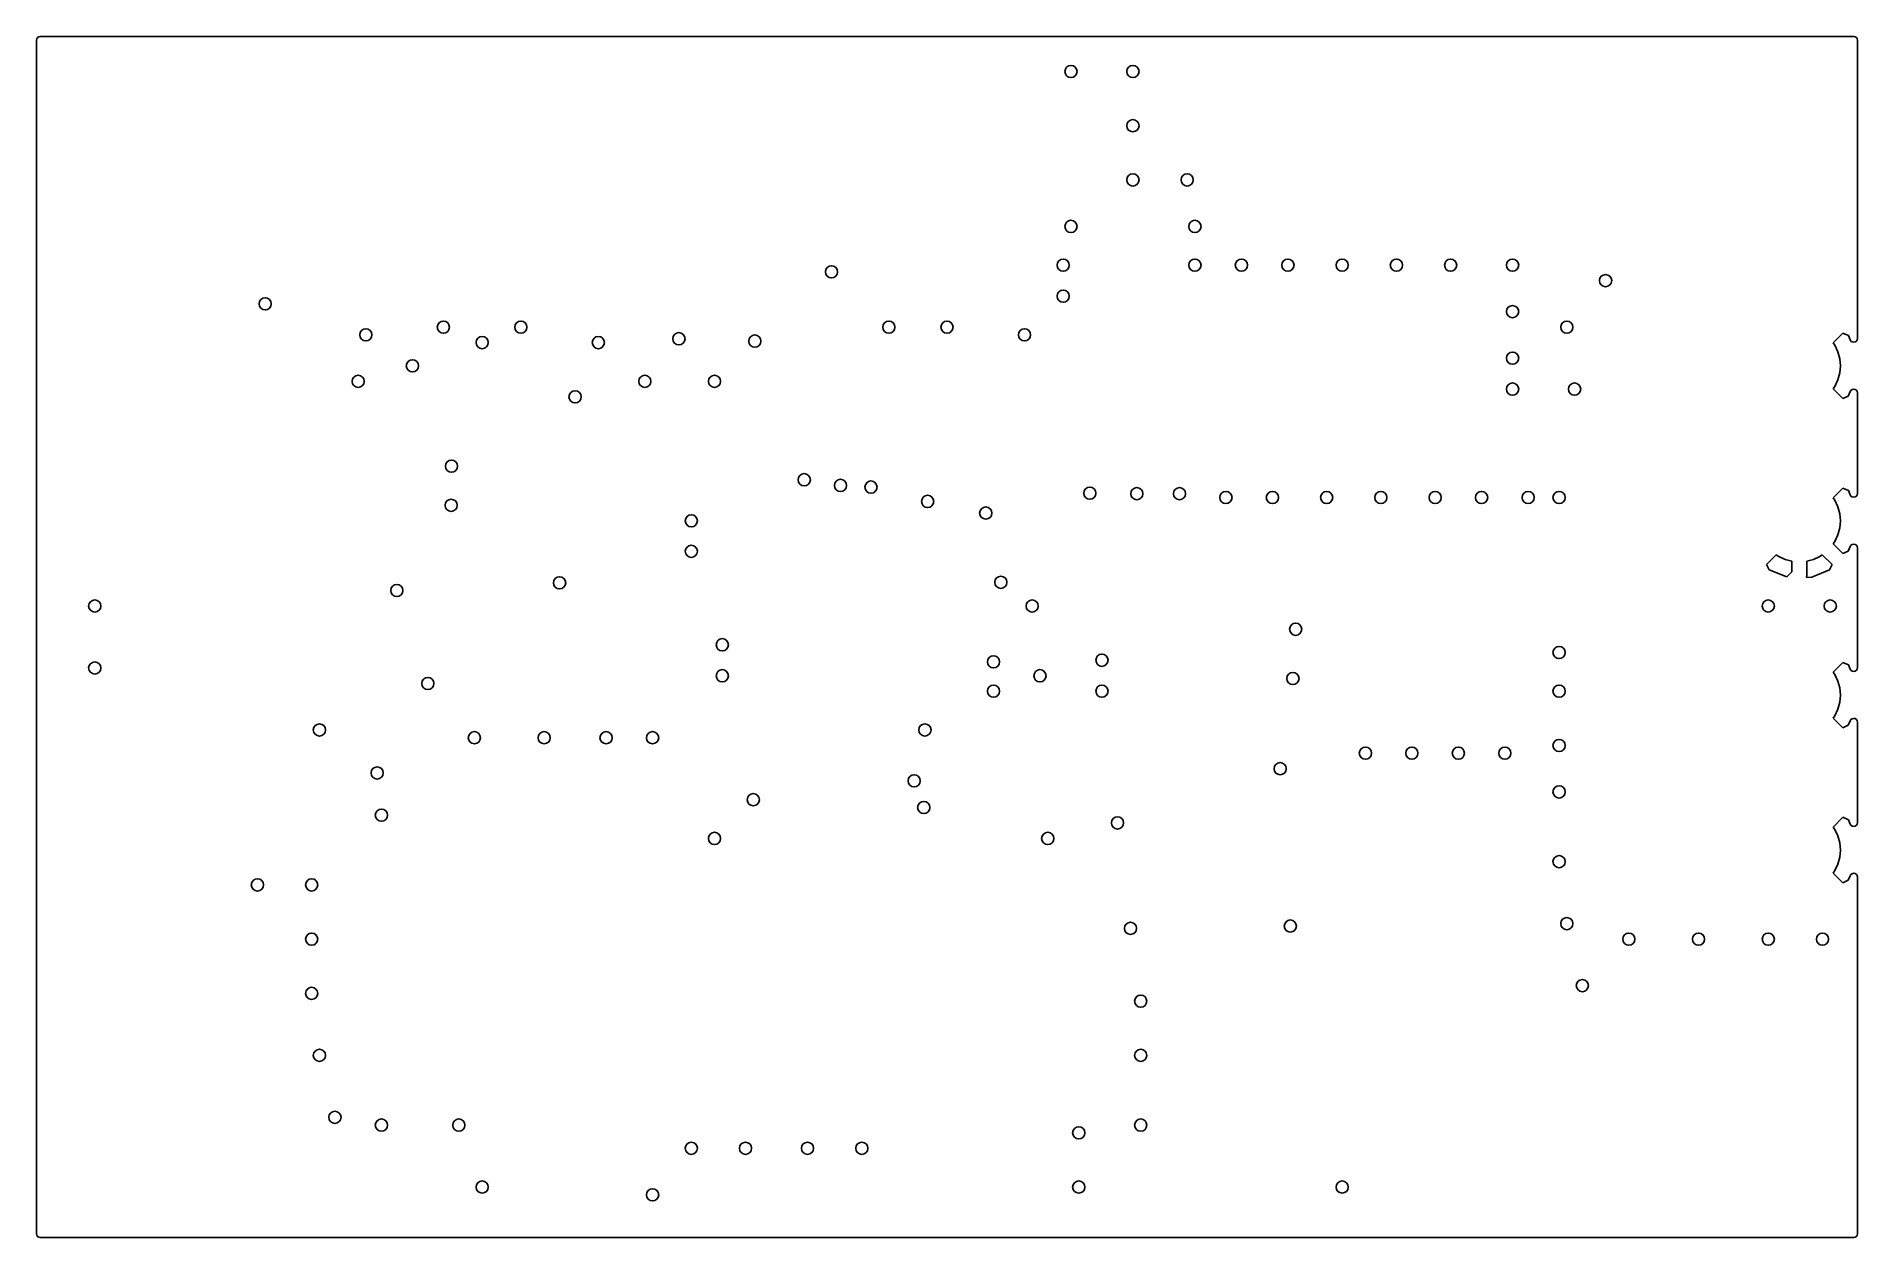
# Model space of a CAD drawing. Extents: x 0.02 to 2.38, y 0.02 to 1.58.
import ezdxf

# ---------------------------------------------------------------- set-up
doc = ezdxf.new("R2010")
doc.units = 0
doc.header["$MEASUREMENT"] = 0
doc.layers.add('BLACK', color=7, linetype='CONTINUOUS')

msp = doc.modelspace()

# ---------------------------------------------------------------- linework, layer by layer
at = {"layer": 'BLACK', "linetype": 'CONTINUOUS'}
for p, q in [((0.0262, 1.5738), (0.0279, 1.5749)), ((0.0279, 1.5749), (0.0298, 1.5752)), ((0.0298, 1.5752), (2.3702, 1.5752)), ((2.3702, 1.5752), (2.3721, 1.5749)), ((2.3721, 1.5749), (2.3738, 1.5738)), ((0.0248, 1.5702), (0.0251, 1.5721)), ((0.0248, 0.0298), (0.0248, 1.5702)), ((0.0251, 1.5721), (0.0262, 1.5738)), ((2.3738, 1.5738), (2.3749, 1.5721)), ((2.3749, 1.5721), (2.3752, 1.5702)), ((2.3752, 1.5702), (2.3752, 1.1856)), ((2.3564, 1.1923), (2.3438, 1.1797)), ((2.3438, 1.1797), (2.346, 1.1766)), ((2.346, 1.1766), (2.3499, 1.1682)), ((2.3634, 1.189), (2.3564, 1.1923)), ((2.3656, 1.1836), (2.3634, 1.189)), ((2.3667, 1.182), (2.3656, 1.1836)), ((2.3683, 1.1809), (2.3667, 1.182)), ((2.3702, 1.1805), (2.3683, 1.1809)), ((2.3721, 1.1809), (2.3702, 1.1805)), ((2.3738, 1.182), (2.3721, 1.1809)), ((2.3749, 1.1836), (2.3738, 1.182)), ((2.3752, 1.1856), (2.3749, 1.1836)), ((2.3499, 1.1682), (2.3523, 1.1592)), ((2.3523, 1.1592), (2.3531, 1.15)), ((2.3499, 1.1318), (2.346, 1.1234)), ((2.3523, 1.1408), (2.3499, 1.1318)), ((2.3531, 1.15), (2.3523, 1.1408)), ((2.346, 1.1234), (2.3438, 1.1203)), ((2.3438, 1.1203), (2.3564, 1.1077)), ((2.3564, 1.1077), (2.3633, 1.111)), ((2.3633, 1.111), (2.3656, 1.1168)), ((2.3656, 1.1168), (2.3666, 1.1184)), ((2.3666, 1.1184), (2.3682, 1.1195)), ((2.3682, 1.1195), (2.3701, 1.12)), ((2.3701, 1.12), (2.372, 1.1196)), ((2.372, 1.1196), (2.3737, 1.1186)), ((2.3737, 1.1186), (2.3748, 1.117)), ((2.3748, 1.117), (2.3752, 1.115)), ((2.3752, 1.115), (2.3752, 0.9855)), ((2.3564, 0.9923), (2.3438, 0.9797)), ((2.3634, 0.989), (2.3564, 0.9923)), ((2.3656, 0.9836), (2.3634, 0.989)), ((2.3438, 0.9797), (2.346, 0.9766)), ((2.346, 0.9766), (2.3499, 0.9682)), ((2.3499, 0.9682), (2.3523, 0.9592)), ((2.3667, 0.982), (2.3656, 0.9836)), ((2.3683, 0.9809), (2.3667, 0.982)), ((2.3702, 0.9805), (2.3683, 0.9809)), ((2.3721, 0.9809), (2.3702, 0.9805)), ((2.3738, 0.982), (2.3721, 0.9809)), ((2.3749, 0.9836), (2.3738, 0.982)), ((2.3752, 0.9855), (2.3749, 0.9836)), ((2.3523, 0.9408), (2.3499, 0.9318)), ((2.3523, 0.9592), (2.3531, 0.95)), ((2.3531, 0.95), (2.3523, 0.9408)), ((2.346, 0.9234), (2.3438, 0.9203)), ((2.3438, 0.9203), (2.3564, 0.9077)), ((2.3499, 0.9318), (2.346, 0.9234)), ((2.3633, 0.911), (2.3656, 0.9168)), ((2.3656, 0.9168), (2.3666, 0.9184)), ((2.3666, 0.9184), (2.3682, 0.9195)), ((2.3682, 0.9195), (2.3701, 0.92)), ((2.3701, 0.92), (2.372, 0.9196)), ((2.372, 0.9196), (2.3737, 0.9186)), ((2.3737, 0.9186), (2.3748, 0.917)), ((2.3748, 0.917), (2.3752, 0.915)), ((2.2703, 0.9062), (2.2577, 0.8936)), ((2.2577, 0.8936), (2.261, 0.8867)), ((2.2734, 0.904), (2.2703, 0.9062)), ((2.2818, 0.9001), (2.2734, 0.904)), ((2.2902, 0.8978), (2.2818, 0.9001)), ((2.2902, 0.8841), (2.2902, 0.8978)), ((2.3182, 0.9001), (2.3098, 0.8978)), ((2.3098, 0.8978), (2.3098, 0.88)), ((2.3266, 0.904), (2.3182, 0.9001)), ((2.3297, 0.9062), (2.3266, 0.904)), ((2.3423, 0.8936), (2.3297, 0.9062)), ((2.339, 0.8866), (2.3423, 0.8936)), ((2.3564, 0.9077), (2.3633, 0.911)), ((2.3752, 0.915), (2.3752, 0.7605)), ((2.261, 0.8867), (2.2839, 0.8778)), ((2.2839, 0.8778), (2.2902, 0.8841)), ((2.3098, 0.88), (2.3093, 0.877)), ((2.3093, 0.877), (2.3163, 0.8772)), ((2.3163, 0.8772), (2.339, 0.8866)), ((2.3564, 0.7673), (2.3438, 0.7547)), ((2.3438, 0.7547), (2.346, 0.7516)), ((2.3634, 0.764), (2.3564, 0.7673)), ((2.3656, 0.7586), (2.3634, 0.764)), ((2.3667, 0.757), (2.3656, 0.7586)), ((2.3683, 0.7559), (2.3667, 0.757)), ((2.3702, 0.7555), (2.3683, 0.7559)), ((2.3721, 0.7559), (2.3702, 0.7555)), ((2.3738, 0.757), (2.3721, 0.7559)), ((2.3749, 0.7586), (2.3738, 0.757)), ((2.3752, 0.7605), (2.3749, 0.7586)), ((2.346, 0.7516), (2.3499, 0.7432)), ((2.3499, 0.7432), (2.3523, 0.7342)), ((2.3523, 0.7342), (2.3531, 0.725)), ((2.3499, 0.7068), (2.346, 0.6984)), ((2.3523, 0.7158), (2.3499, 0.7068)), ((2.3531, 0.725), (2.3523, 0.7158)), ((2.346, 0.6984), (2.3438, 0.6953)), ((2.3438, 0.6953), (2.3564, 0.6827)), ((2.3564, 0.6827), (2.3633, 0.686)), ((2.3633, 0.686), (2.3656, 0.6918)), ((2.3656, 0.6918), (2.3666, 0.6934)), ((2.3666, 0.6934), (2.3682, 0.6945)), ((2.3682, 0.6945), (2.3701, 0.695)), ((2.3701, 0.695), (2.372, 0.6946)), ((2.372, 0.6946), (2.3737, 0.6936)), ((2.3737, 0.6936), (2.3748, 0.692)), ((2.3748, 0.692), (2.3752, 0.69)), ((2.3752, 0.69), (2.3752, 0.5605)), ((2.3564, 0.5673), (2.3438, 0.5547)), ((2.3634, 0.564), (2.3564, 0.5673)), ((2.3438, 0.5547), (2.346, 0.5516)), ((2.346, 0.5516), (2.3499, 0.5432)), ((2.3499, 0.5432), (2.3523, 0.5342)), ((2.3656, 0.5586), (2.3634, 0.564)), ((2.3667, 0.557), (2.3656, 0.5586)), ((2.3683, 0.5559), (2.3667, 0.557)), ((2.3702, 0.5555), (2.3683, 0.5559)), ((2.3721, 0.5559), (2.3702, 0.5555)), ((2.3738, 0.557), (2.3721, 0.5559)), ((2.3749, 0.5586), (2.3738, 0.557)), ((2.3752, 0.5605), (2.3749, 0.5586)), ((2.3523, 0.5342), (2.3531, 0.525)), ((2.3531, 0.525), (2.3523, 0.5158)), ((2.346, 0.4984), (2.3438, 0.4953)), ((2.3438, 0.4953), (2.3564, 0.4827)), ((2.3499, 0.5068), (2.346, 0.4984)), ((2.3523, 0.5158), (2.3499, 0.5068)), ((2.3666, 0.4934), (2.3682, 0.4945)), ((2.3682, 0.4945), (2.3701, 0.495)), ((2.3701, 0.495), (2.372, 0.4946)), ((2.372, 0.4946), (2.3737, 0.4936)), ((2.3564, 0.4827), (2.3633, 0.486)), ((2.3633, 0.486), (2.3656, 0.4918)), ((2.3656, 0.4918), (2.3666, 0.4934)), ((2.3737, 0.4936), (2.3748, 0.492)), ((2.3748, 0.492), (2.3752, 0.49)), ((2.3752, 0.49), (2.3752, 0.0298)), ((0.0251, 0.0279), (0.0248, 0.0298)), ((0.0262, 0.0262), (0.0251, 0.0279)), ((0.0279, 0.0251), (0.0262, 0.0262)), ((0.0298, 0.0248), (0.0279, 0.0251)), ((2.3702, 0.0248), (0.0298, 0.0248)), ((2.3721, 0.0251), (2.3702, 0.0248)), ((2.3738, 0.0262), (2.3721, 0.0251)), ((2.3749, 0.0279), (2.3738, 0.0262)), ((2.3752, 0.0298), (2.3749, 0.0279))]:
    msp.add_line(p, q, dxfattribs=at)
at = {"layer": 'BLACK'}
for centre in [(1.36, 1.53), (1.44, 1.53), (1.44, 1.46), (1.44, 1.39), (1.51, 1.39), (1.36, 1.33), (1.52, 1.33), (1.051, 1.2714), (1.35, 1.28), (1.52, 1.28), (1.58, 1.28), (1.64, 1.28), (1.71, 1.28), (1.78, 1.28), (1.85, 1.28), (1.93, 1.28), (1.35, 1.24), (2.05, 1.26), (0.32, 1.23), (1.93, 1.22), (0.55, 1.2), (0.65, 1.2), (1.125, 1.2), (1.2, 1.2), (2, 1.2), (0.45, 1.19), (0.6, 1.18), (0.75, 1.18), (0.854, 1.185), (0.952, 1.182), (1.3, 1.19), (0.51, 1.15), (1.93, 1.16), (0.44, 1.13), (0.81, 1.13), (0.9, 1.13), (0.72, 1.11), (1.93, 1.12), (2.01, 1.12), (0.5605, 1.0205), (1.0158, 1.003), (1.0626, 0.9957), (1.1019, 0.9935), (1.3844, 0.9856), (1.445, 0.985), (1.5, 0.985), (1.56, 0.98), (1.62, 0.98), (1.69, 0.98), (1.76, 0.98), (1.83, 0.98), (1.89, 0.98), (1.95, 0.98), (1.99, 0.98), (0.56, 0.97), (1.175, 0.975), (1.25, 0.96), (0.87, 0.95), (0.87, 0.9106), (0.7, 0.87), (1.2694, 0.8706), (0.1, 0.84), (0.49, 0.86), (1.31, 0.84), (2.26, 0.84), (2.34, 0.84), (1.65, 0.81), (0.91, 0.79), (1.26, 0.7679), (1.4, 0.77), (1.99, 0.78), (0.1, 0.76), (0.91, 0.75), (1.32, 0.75), (1.6465, 0.7465), (0.53, 0.74), (1.26, 0.73), (1.4, 0.73), (1.99, 0.73), (0.39, 0.68), (1.1715, 0.68), (0.59, 0.67), (0.68, 0.67), (0.76, 0.67), (0.82, 0.67), (1.99, 0.66), (1.63, 0.63), (1.74, 0.65), (1.8, 0.65), (1.86, 0.65), (1.92, 0.65), (0.4645, 0.6245), (1.1576, 0.6143), (0.95, 0.59), (1.17, 0.58), (1.99, 0.6), (0.47, 0.57), (1.42, 0.56), (0.9, 0.54), (1.33, 0.54), (1.99, 0.51), (0.31, 0.48), (0.38, 0.48), (1.4369, 0.4239), (1.6431, 0.4269), (2, 0.43), (0.38, 0.41), (2.08, 0.41), (2.17, 0.41), (2.26, 0.41), (2.33, 0.41), (2.02, 0.35), (0.38, 0.34), (1.45, 0.33), (0.39, 0.26), (1.45, 0.26), (0.41, 0.18), (0.47, 0.17), (0.57, 0.17), (1.37, 0.16), (1.45, 0.17), (0.87, 0.14), (0.94, 0.14), (1.02, 0.14), (1.09, 0.14), (0.6, 0.09), (1.37, 0.09), (1.71, 0.09), (0.82, 0.08)]:
    msp.add_circle(centre, 0.00787, dxfattribs=at)

doc.saveas('drawing.dxf')
